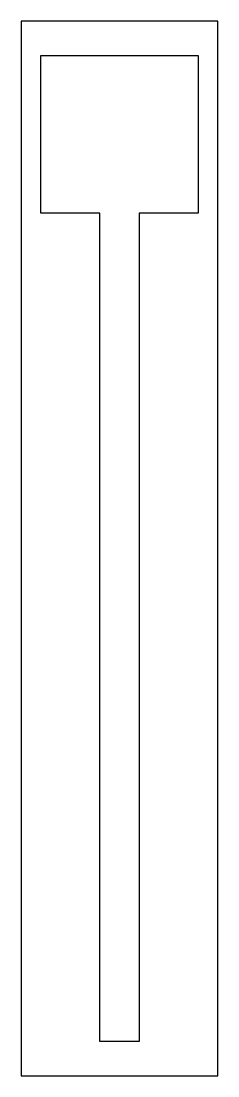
# Model space of a CAD drawing. Extents: x 0 to 20, y 0 to 107.
import ezdxf

# ---------------------------------------------------------------- set-up
doc = ezdxf.new("R2010")
doc.units = 0
doc.layers.add('CUT', color=7, linetype='Continuous')
doc.layers.add('OUTSIDE', color=1, linetype='Continuous')

msp = doc.modelspace()

# ---------------------------------------------------------------- linework, layer by layer
at = {"layer": 'CUT'}
msp.add_lwpolyline([(18, 103.5), (18, 87.5), (11.9938, 87.5), (11.9938, 3.5), (7.9963, 3.5), (7.9963, 87.5), (2, 87.5), (2, 103.5)], close=True, dxfattribs=at)
at = {"layer": 'OUTSIDE'}
msp.add_lwpolyline([(0, 0), (20, 0), (20, 107), (0, 107)], close=True, dxfattribs=at)

doc.saveas('drawing.dxf')
